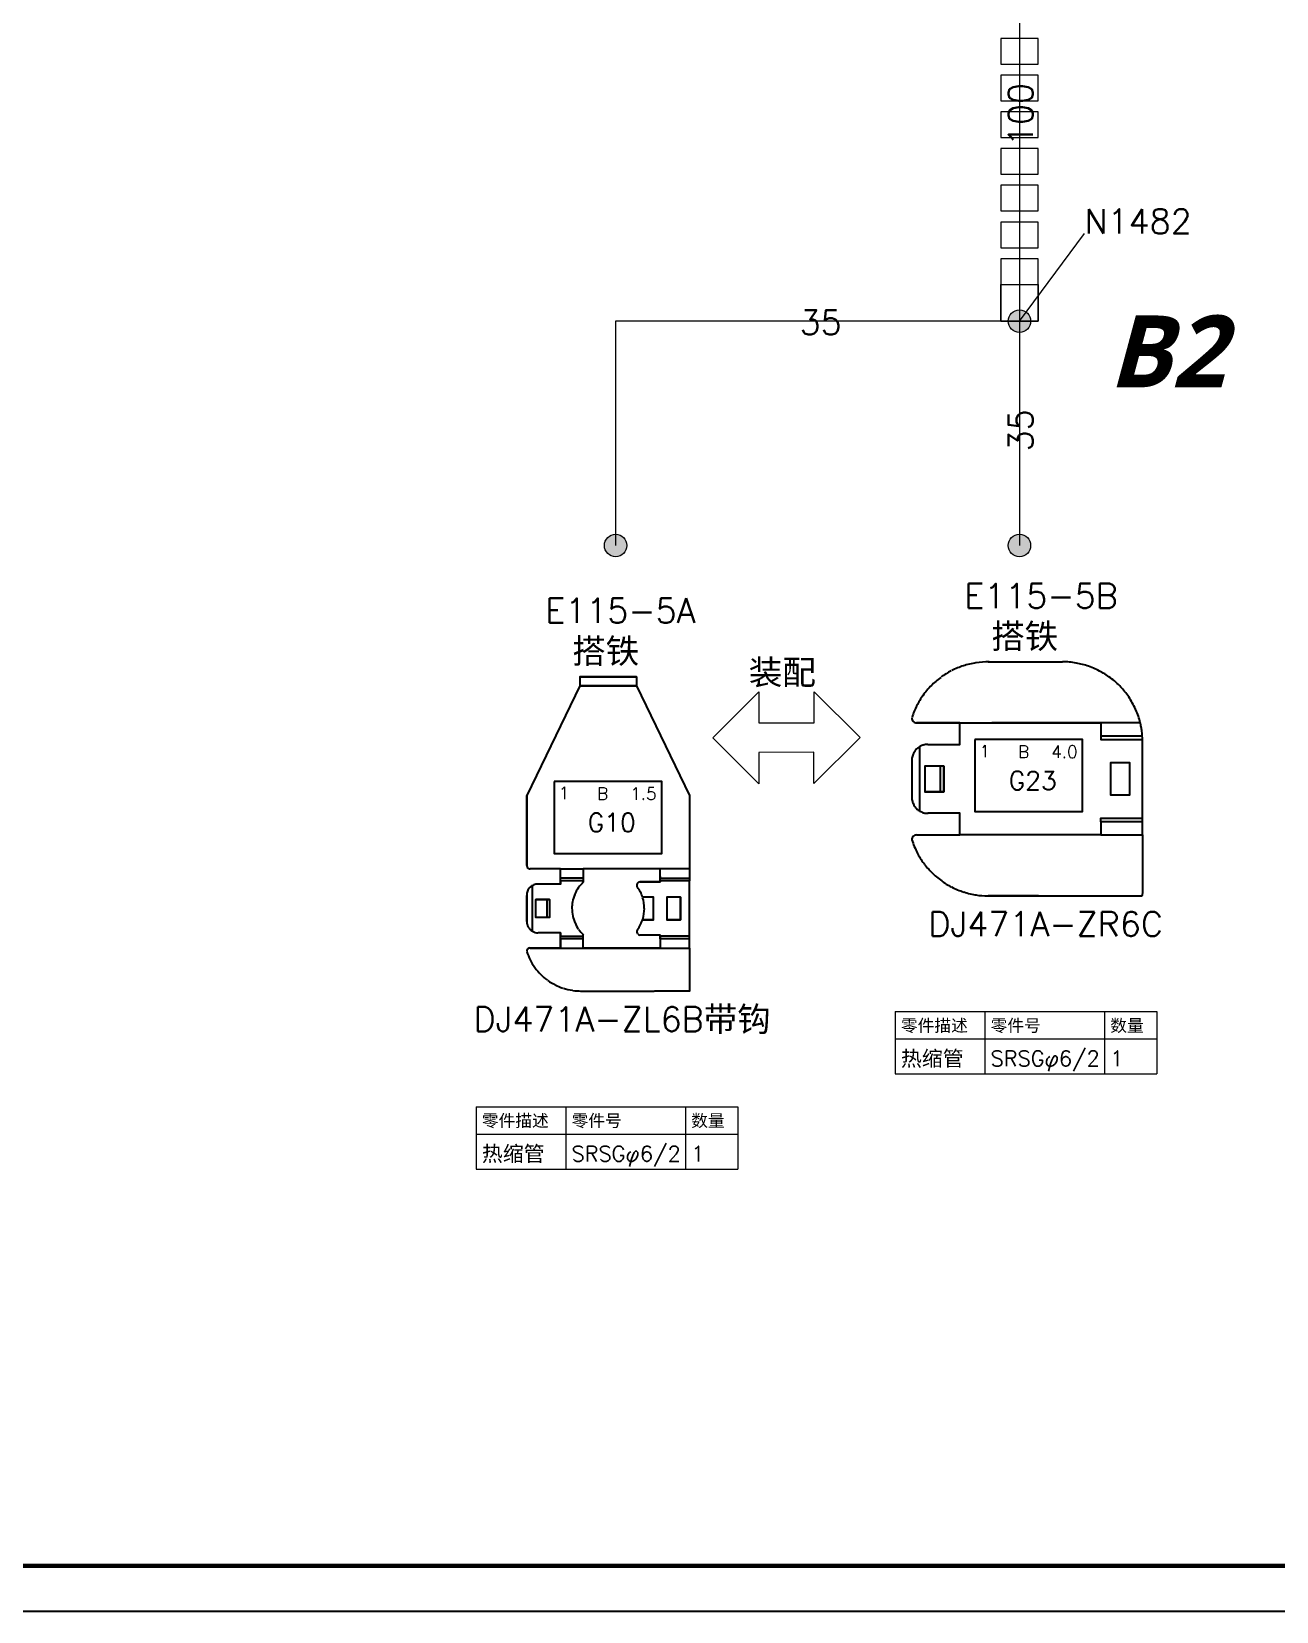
# Model space of a CAD drawing. Header units: millimetres. Extents: x 6 to 3615, y 6 to 858.
# Drawn here: x 530.6 to 669.3, y 6.5 to 182.5 of the extents above; entities that cross this region are included whole.
import ezdxf

# ---------------------------------------------------------------- set-up
doc = ezdxf.new("R2010")
doc.units = ezdxf.units.MM
doc.styles.add('SegoeUIBoldItalic_Style', font='segoeuiz.ttf')
doc.styles.add('Simplex_Style', font='simplex_.ttf')

msp = doc.modelspace()

# ---------------------------------------------------------------- hatches: boundary and pattern name
h = msp.add_hatch(color=0)
edge = h.paths.add_edge_path()
edge.add_arc((640.65, 150.27), 1.25, 0, 360)
h = msp.add_hatch(color=0)
edge = h.paths.add_edge_path()
edge.add_arc((640.65, 150.27), 1.25, 0, 360)
h = msp.add_hatch(color=0)
edge = h.paths.add_edge_path()
edge.add_arc((595.65, 125.27), 1.25, 0, 360)
h = msp.add_hatch(color=0)
edge = h.paths.add_edge_path()
edge.add_arc((595.65, 125.27), 1.25, 0, 360)
h = msp.add_hatch(color=0)
edge = h.paths.add_edge_path()
edge.add_arc((640.65, 125.27), 1.25, 0, 360)
h = msp.add_hatch(color=0)
edge = h.paths.add_edge_path()
edge.add_arc((640.65, 125.27), 1.25, 0, 360)

# ---------------------------------------------------------------- linework, layer by layer
at = {"color": 0, "linetype": 'Continuous', "lineweight": 13, "flags": 128}
for points in [[(640.65, 195.27), (640.65, 150.27)], [(640.65, 150.27), (647.9, 160.02)], [(640.65, 150.27), (595.65, 150.27)], [(595.65, 150.27), (595.65, 125.27)], [(640.65, 150.27), (640.65, 125.27)], [(622.89, 103.87), (617.75, 98.74), (617.74, 102.24), (611.61, 102.21), (611.61, 98.73), (606.47, 103.84), (611.61, 108.97), (611.61, 105.52), (617.76, 105.52), (617.76, 108.98), (622.89, 103.87)], [(626.79, 73.34), (655.95, 73.34)], [(626.79, 73.34), (626.79, 66.4)], [(626.79, 73.34), (655.95, 73.34)], [(636.79, 73.34), (636.79, 66.4)], [(650.12, 73.34), (650.12, 66.4)], [(655.95, 73.34), (655.95, 66.4)], [(626.79, 70.29), (655.95, 70.29)], [(626.79, 66.4), (655.95, 66.4)], [(580.09, 62.74), (609.26, 62.74)], [(580.09, 62.74), (580.09, 55.79)], [(580.09, 62.74), (609.26, 62.74)], [(590.09, 62.74), (590.09, 55.79)], [(603.42, 62.74), (603.42, 55.79)], [(609.26, 62.74), (609.26, 55.79)], [(580.09, 59.68), (609.26, 59.68)], [(580.09, 55.79), (609.26, 55.79)]]:
    msp.add_lwpolyline(points, dxfattribs=at)
for points in [[(642.73, 178.9), (642.73, 181.77), (638.57, 181.77), (638.57, 178.9), (642.73, 178.9)], [(642.73, 174.81), (642.73, 177.67), (638.57, 177.67), (638.57, 174.81), (642.73, 174.81)], [(642.73, 170.72), (642.73, 173.58), (638.57, 173.58), (638.57, 170.72), (642.73, 170.72)], [(642.73, 166.63), (642.73, 169.49), (638.57, 169.49), (638.57, 166.63), (642.73, 166.63)], [(642.73, 162.54), (642.73, 165.4), (638.57, 165.4), (638.57, 162.54), (642.73, 162.54)], [(642.73, 158.45), (642.73, 161.31), (638.57, 161.31), (638.57, 158.45), (642.73, 158.45)], [(642.73, 154.36), (642.73, 157.22), (638.57, 157.22), (638.57, 154.36), (642.73, 154.36)], [(638.57, 150.27), (638.57, 154.36)], [(642.73, 150.27), (642.73, 154.36)], [(642.73, 150.27), (638.57, 150.27)]]:
    msp.add_lwpolyline(points, close=True, dxfattribs=at)
at = {"color": 0, "linetype": 'Continuous', "lineweight": 30, "flags": 128}
for points in [[(637.17, 112.3), (645.44, 112.3)], [(597.97, 110.65), (591.67, 110.65), (591.67, 109.64), (585.74, 97.43), (585.74, 89.62), (585.74, 97.43)], [(591.67, 110.65), (597.97, 110.65), (597.97, 109.64), (591.67, 109.64), (597.97, 109.64), (603.88, 97.43), (603.88, 87.92), (600.61, 87.92), (600.61, 89.24)], [(634.01, 105.52), (629.19, 105.52), (634.01, 105.52)], [(630.44, 103.1), (634.01, 103.1), (634.01, 105.52), (637.59, 105.52)], [(649.73, 105.52), (637.59, 105.52), (649.73, 105.52)], [(654.1, 105.52), (649.73, 105.52), (649.73, 104.05), (654.34, 104.05)], [(649.73, 94.49), (649.73, 93.02), (654.37, 93.02), (654.37, 103.37), (654.36, 103.64), (654.36, 103.74), (654.36, 103.8), (654.34, 104.05), (654.32, 104.3), (654.28, 104.65)], [(649.73, 104.05), (649.73, 103.64), (654.36, 103.64)], [(654.28, 104.64), (654.21, 105.05)], [(629.55, 95.67), (629.55, 102.86)], [(635.69, 103.64), (635.69, 95.64), (647.69, 95.64), (647.69, 103.64), (635.69, 103.64)], [(654.37, 93.02), (654.37, 103.37)], [(628.66, 101.32), (628.66, 97.22)], [(632.23, 100.69), (632.23, 97.84), (632.23, 100.69), (630.09, 100.69), (630.09, 97.84), (632.23, 97.84), (631.87, 97.84), (631.87, 100.69)], [(652.94, 101.05), (650.8, 101.05), (650.8, 97.48), (652.94, 97.48), (652.94, 101.05), (650.8, 101.05), (650.8, 97.48)], [(588.78, 98.97), (588.78, 90.97), (600.78, 90.97), (600.78, 98.97), (588.78, 98.97)], [(631.87, 97.84), (630.09, 97.84)], [(649.73, 93.02), (634.01, 93.02), (634.01, 95.43), (630.44, 95.43)], [(654.37, 94.49), (649.73, 94.49), (649.73, 94.9), (654.37, 94.9)], [(629.19, 93.02), (634.01, 93.02)], [(654.37, 93.02), (654.37, 86.48)], [(592.04, 88.21), (589.52, 88.21), (589.52, 89.24), (586.12, 89.24)], [(592.04, 87.92), (589.52, 87.92), (589.52, 89.24), (592.04, 89.24)], [(589.52, 87.54), (589.52, 88.21)], [(603.88, 89.24), (592.04, 89.24), (592.04, 87.76)], [(600.61, 88.38), (600.61, 88.21), (603.88, 88.21)], [(600.61, 87.92), (600.61, 87.79), (600.61, 88.21)], [(585.74, 86.28), (585.74, 83.38), (585.74, 86.28)], [(586.37, 82.29), (586.37, 87.38)], [(589.52, 87.92), (589.52, 87.54), (587, 87.54)], [(603.88, 81.74), (600.61, 81.74), (600.61, 81.87), (600.61, 80.42), (592.04, 80.42), (603.88, 80.42), (603.88, 87.92)], [(600.61, 87.79), (598.39, 87.79), (600.61, 87.79)], [(588.26, 85.84), (586.75, 85.84), (588.26, 85.84), (588.26, 83.83), (588.01, 83.83), (588.01, 85.84)], [(588.01, 83.83), (586.75, 83.83), (586.75, 85.84)], [(599.85, 83.57), (598.64, 83.57), (599.85, 83.57), (599.85, 86.09), (598.64, 86.09)], [(602.87, 86.09), (602.87, 83.57), (602.87, 86.09), (601.36, 86.09), (601.36, 83.57), (602.87, 83.57), (601.36, 83.57)], [(642.79, 86.23), (637.17, 86.23)], [(637.17, 86.23), (654.33, 86.23)], [(586.12, 80.42), (589.52, 80.42), (589.52, 82.12), (589.52, 81.74), (592.04, 81.74)], [(589.52, 82.12), (587, 82.12)], [(589.52, 81.46), (589.52, 80.42), (592.04, 80.42), (592.04, 81.9)], [(592.04, 81.46), (589.52, 81.46), (589.52, 81.74)], [(600.61, 81.87), (598.39, 81.87)], [(603.88, 81.46), (600.61, 81.46), (600.61, 81.74)], [(600.61, 81.46), (600.61, 81.29)], [(589.52, 80.42), (586.12, 80.42)], [(603.88, 80.42), (603.88, 75.63), (599.99, 75.63)], [(591.75, 75.63), (599.96, 75.63)], [(1208.83, 6.51), (6.59, 6.51)]]:
    msp.add_lwpolyline(points, dxfattribs=at)
at = {"color": 0, "linetype": 'Continuous', "lineweight": 70, "flags": 128}
msp.add_lwpolyline([(26.83, 11.57), (3610.09, 11.57)], dxfattribs=at)
at = {"color": 0, "linetype": 'Continuous', "lineweight": 13}
for centre in [(640.65, 150.27), (640.65, 150.27), (595.65, 125.27), (595.65, 125.27), (640.65, 125.27), (640.65, 125.27)]:
    msp.add_circle(centre, 1.25, dxfattribs=at)
at = {"color": 0, "linetype": 'Continuous', "lineweight": 30}
for centre, radius, start, end in [((636.54, 104.46), 7.68, 117, 127), ((637.18, 103.35), 8.96, 108, 117), ((637.28, 102.9), 9.41, 99, 108), ((637.13, 103.59), 8.71, 89, 99), ((645.45, 103.43), 8.88, 80, 90), ((645.4, 103.2), 9.11, 71, 80), ((645.54, 103.62), 8.66, 61, 71), ((645.55, 103.53), 8.74, 52, 62), ((636.86, 103.65), 8.52, 135, 145), ((636.69, 103.94), 8.19, 126, 136), ((645.25, 103.17), 9.21, 42, 52), ((645.5, 103.4), 8.87, 33, 43), ((637.36, 103.3), 9.13, 153, 162), ((637.32, 103.25), 9.12, 144, 153), ((645.38, 103.34), 8.99, 23, 33), ((629.18, 106.05), 0.531, -180, -157), ((629.24, 106.08), 0.594, -157, -136), ((629.23, 106.13), 0.622, -132, -112), ((646.44, 103.76), 7.87, 13, 24), ((629.18, 106.01), 0.497, -113, -88), ((650.24, 104.43), 4.02, 9, 16), ((630.45, 101.32), 1.79, 150, 165), ((630.34, 101.42), 1.65, 136, 152), ((630.48, 101.24), 1.88, 105, 135), ((630.43, 101.33), 1.77, 90, 105), ((630.42, 101.33), 1.76, 165, -180), ((630.43, 97.2), 1.77, -180, -165), ((631.03, 97.44), 2.41, -164, -153), ((630.35, 97.14), 1.67, -151, -135), ((630.59, 97.47), 2.08, -133, -120), ((630.46, 97.21), 1.78, -121, -106), ((630.41, 97.06), 1.63, -105, -88), ((629.18, 92.49), 0.531, 157, -180), ((638.21, 95.58), 10.04, -162, -153), ((629.27, 92.45), 0.622, 138, 158), ((629.22, 92.43), 0.594, 113, 134), ((629.19, 92.49), 0.531, 90, 113), ((636.39, 94.68), 8.01, -153, -143), ((636.57, 94.67), 8.15, -144, -134), ((586.09, 89.61), 0.346, 179, -156), ((586.23, 89.69), 0.51, -154, -138), ((586.17, 89.7), 0.469, -133, -114), ((586.1, 89.52), 0.281, -115, -85), ((637.58, 95.59), 9.51, -135, -126), ((586.88, 86.3), 1.14, 157, -179), ((586.96, 86.32), 1.21, 135, 159), ((586.97, 86.32), 1.21, 111, 135), ((587.01, 86.24), 1.3, 90, 111), ((595.13, 84.75), 4.36, 158, 169), ((594.79, 84.85), 4.01, 145, 158), ((595.29, 84.41), 4.67, 134, 144), ((598.39, 87.41), 0.388, 169, -176), ((598.44, 87.44), 0.438, -174, -147), ((598.44, 87.44), 0.438, -174, -147), ((598.36, 87.43), 0.349, 136, 169), ((594.84, 84.84), 4.01, 18, 36), ((594.84, 84.84), 4.01, 18, 36), ((598.48, 87.31), 0.521, 124, 135), ((598.48, 87.31), 0.521, 124, 135), ((598.38, 87.42), 0.367, 89, 121), ((598.38, 87.42), 0.367, 89, 121), ((636.64, 94.3), 7.92, -126, -117), ((637.38, 95.66), 9.47, -117, -108), ((637.05, 94.68), 8.43, -108, -98), ((637.14, 94.9), 8.67, -99, -90), ((653.73, 86.45), 0.646, -20, 2), ((595.08, 84.81), 4.3, 170, -180), ((594.93, 84.85), 4.15, -180, -168), ((594.66, 84.82), 4.18, 0, 17), ((594.8, 84.83), 4.05, -17, 0), ((586.64, 83.34), 0.896, 177, -161), ((586.99, 83.37), 1.24, -165, -150), ((587.04, 83.41), 1.3, -150, -135), ((594.77, 84.81), 3.98, -168, -156), ((594.6, 84.69), 3.78, -157, -145), ((595.01, 84.73), 3.81, -36, -17), ((587.03, 83.43), 1.31, -134, -120), ((586.99, 83.35), 1.23, -120, -104), ((586.99, 83.34), 1.22, -105, -90), ((595.57, 85.52), 5.05, -143, -134), ((598.4, 82.24), 0.396, 141, 174), ((598.4, 82.24), 0.396, 141, 174), ((598.24, 82.24), 0.237, 168, -167), ((598.42, 82.27), 0.422, -168, -139), ((598.33, 82.18), 0.289, -140, -119), ((598.41, 82.34), 0.474, -118, -93), ((586.14, 80.05), 0.398, 159, -180), ((586.14, 80.05), 0.398, 159, -180), ((590.69, 81.51), 5.16, -163, -152), ((586.13, 80.03), 0.396, 135, 157), ((586.2, 79.93), 0.51, 116, 132), ((586.11, 80.08), 0.344, 89, 114), ((591.34, 81.67), 5.82, -154, -144), ((591.93, 82.07), 6.53, -144, -135), ((591.89, 82.11), 6.53, -135, -126), ((591.44, 81.44), 5.72, -126, -116), ((591.62, 81.63), 5.97, -117, -108), ((591.66, 81.57), 5.92, -108, -98), ((591.73, 81.07), 5.44, -99, -89)]:
    msp.add_arc(centre, radius, start, end, dxfattribs=at)

# ---------------------------------------------------------------- texts
at = {"color": 0, "linetype": 'Continuous', "style": 'Simplex_Style'}
for s, p in [('100', (642.15, 169.77)), ('35', (642.15, 135.77))]:
    msp.add_text(s, height=2.734, rotation=-270, dxfattribs=at).set_placement(p)
for s, height, p in [('N1482', 2.734, (647.9, 160.02)), ('35', 2.734, (616.15, 148.77)), ('E115-5B', 2.734, (634.51, 118.3)), ('E115-5A', 2.734, (587.81, 116.65)), ('搭铁', 2.734, (637.51, 113.8)), ('搭铁', 2.734, (590.81, 112.15)), ('装配', 2.741, (610.49, 109.78)), ('1', 1.37, (636.2, 101.67)), ('B', 1.37, (640.5, 101.6)), ('4.0', 1.367, (644.2, 101.6)), ('G23', 2.051, (639.45, 98.05)), ('1', 1.37, (589.29, 97.01)), ('B', 1.37, (593.58, 96.94)), ('1.5', 1.367, (597.28, 96.94)), ('G10', 2.051, (592.53, 93.39)), ('DJ471A-ZR6C', 2.7344, (630.51, 81.73)), ('DJ471A-ZL6B带钩', 2.7344, (579.81, 71.13)), ('零件描述', 1.367, (627.44, 71.1)), ('零件号', 1.367, (637.44, 71.1)), ('数量', 1.367, (650.77, 71.1)), ('热缩管', 1.709, (627.44, 67.26)), ('SRSGφ6/2', 1.709, (637.44, 67.26)), ('1', 1.71, (650.77, 67.26)), ('零件描述', 1.367, (580.74, 60.5)), ('零件号', 1.367, (590.74, 60.5)), ('数量', 1.367, (604.07, 60.5)), ('热缩管', 1.709, (580.74, 56.65)), ('SRSGφ6/2', 1.709, (590.74, 56.65)), ('1', 1.71, (604.07, 56.65))]:
    msp.add_text(s, height=height, dxfattribs=at).set_placement(p)
at = {"insert": (650.54, 150.9), "char_height": 8, "attachment_point": 1, "style": 'SegoeUIBoldItalic_Style'}
msp.add_mtext_dynamic_manual_height_columns('{\\fSegoe UI Semilight|b1|i1|c134|p34;\\C1;B2}', width=42.6639, gutter_width=12.5, heights=[2.5], dxfattribs=at)

doc.saveas('drawing.dxf')
